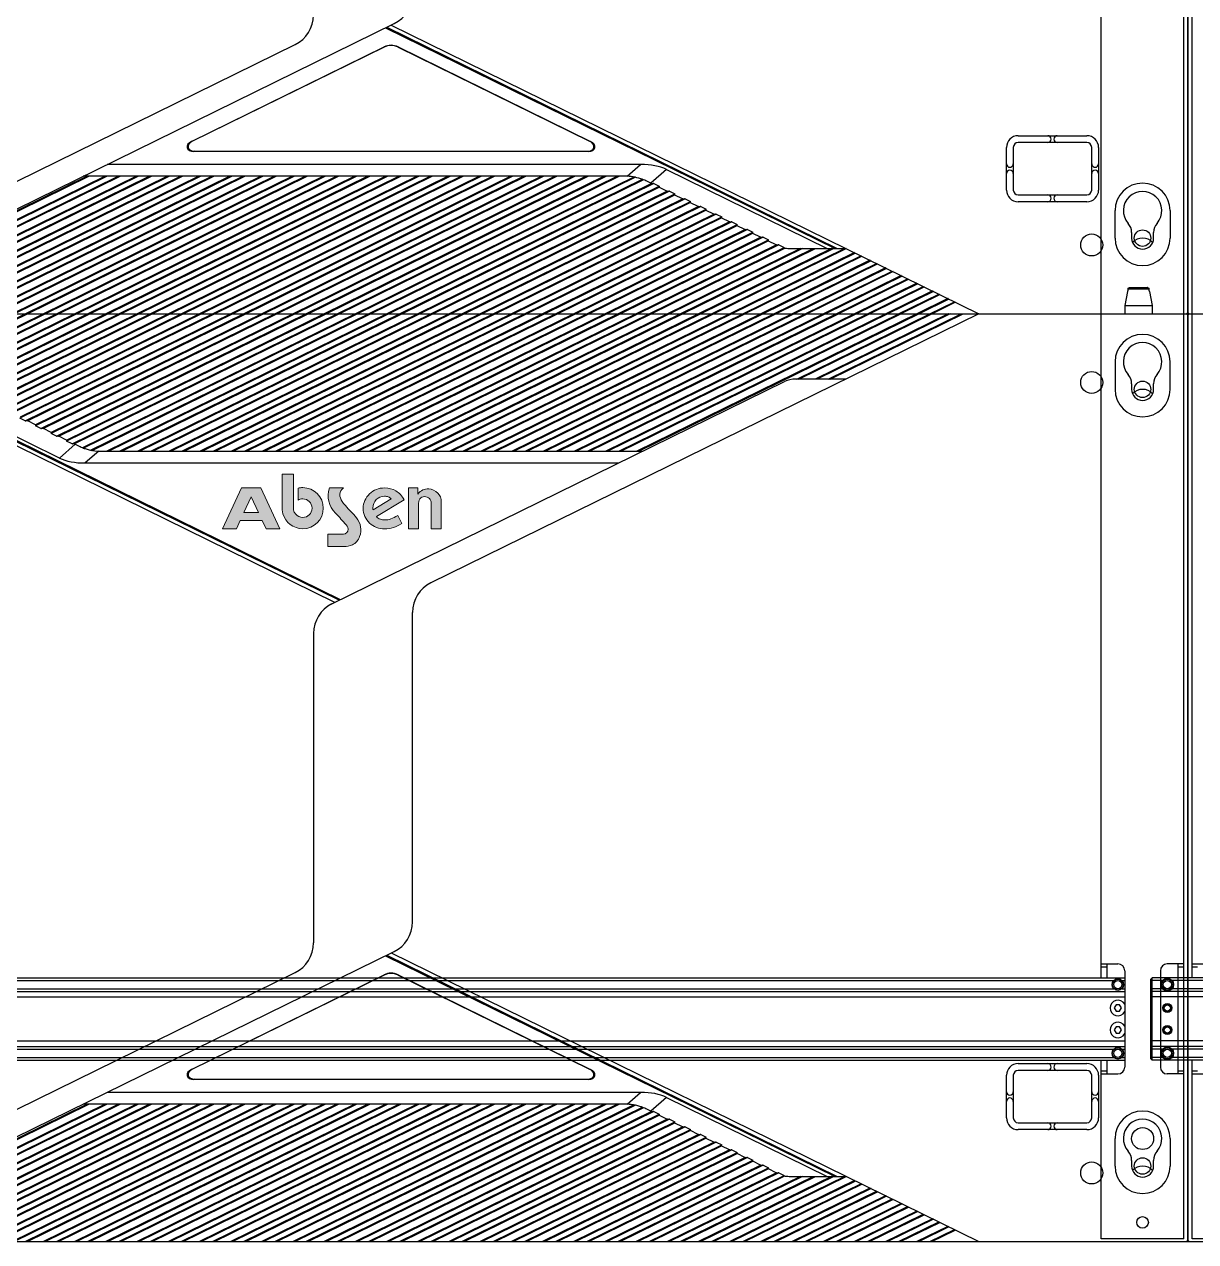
# Model space of a CAD drawing. Header units: millimetres. Extents: x 710 to 26878, y 589 to 5187.
# Drawn here: x 23176.8 to 23602.7, y 2024.6 to 2467.4 of the extents above; entities that cross this region are included whole.
import ezdxf

# ---------------------------------------------------------------- set-up
doc = ezdxf.new("R2010")
doc.units = ezdxf.units.MM
doc.layers.add('02___PRT_ALL_AXES', color=7, linetype='Continuous')
doc.layers.add('图层 1', color=7, linetype='Continuous', lineweight=18)

# ---------------------------------------------------------------- blocks, each defined once
blk = doc.blocks.new('6RYFH')
at = {"true_color": 0xf58220}
h = blk.add_hatch(color=30, dxfattribs=at)
edge = h.paths.add_edge_path()
edge.add_spline(control_points=[(11711.51, 2151.04), (11711.66, 2150.63), (11711.88, 2150.25), (11712.16, 2149.93), (11712.78, 2149.22), (11713.7, 2148.77), (11714.71, 2148.77), (11716.58, 2148.77), (11718.1, 2150.29), (11718.1, 2152.16), (11718.1, 2154.03), (11716.58, 2155.56), (11714.71, 2155.56), (11714.1, 2155.56), (11713.53, 2155.39), (11713.03, 2155.11), (11713.03, 2155.11), (11713.03, 2159.46), (11713.03, 2159.46), (11713.59, 2159.59), (11714.16, 2159.65), (11714.71, 2159.65), (11718.84, 2159.65), (11722.2, 2156.29), (11722.2, 2152.16), (11722.2, 2148.04), (11718.84, 2144.67), (11714.71, 2144.67), (11711.3, 2144.67), (11708.41, 2146.98), (11707.51, 2150.11), (11707.22, 2151.13), (11707.22, 2152.1), (11707.22, 2153.16), (11707.22, 2153.16), (11707.22, 2154.37), (11707.22, 2154.37), (11707.22, 2154.37), (11707.22, 2164.49), (11707.22, 2164.49), (11707.22, 2164.49), (11711.32, 2164.49), (11711.32, 2164.49), (11711.32, 2160.69), (11711.32, 2156.88), (11711.32, 2153.08), (11711.32, 2152.38), (11711.27, 2151.71), (11711.51, 2151.04)], knot_values=[0, 0, 0, 0, 1, 1, 1, 2, 2, 2, 3, 3, 3, 4, 4, 4, 5, 5, 5, 6, 6, 6, 7, 7, 7, 8, 8, 8, 9, 9, 9, 10, 10, 10, 11, 11, 11, 12, 12, 12, 13, 13, 13, 14, 14, 14, 15, 15, 15, 16, 16, 16, 16], degree=3, periodic=0)
h = blk.add_hatch(color=256)
h.paths.add_polyline_path([(11693.34, 2150.55), (11698.64, 2150.55), (11695.99, 2156.24)], flags=16)
h.paths.add_polyline_path([(11699.98, 2147.68), (11692, 2147.68), (11690.6, 2144.67), (11685.56, 2144.67), (11692.48, 2159.52), (11697.03, 2159.52), (11699.49, 2159.52), (11706.42, 2144.67), (11701.38, 2144.67)])
h = blk.add_hatch(color=256)
edge = h.paths.add_edge_path()
edge.add_spline(control_points=[(11724.47, 2159.52), (11724.47, 2159.52), (11729.52, 2159.52), (11729.52, 2159.52), (11727.79, 2158.28), (11727.91, 2156.23), (11729.03, 2154.6), (11729.37, 2154.1), (11729.79, 2153.59), (11730.21, 2153.08), (11731.61, 2151.41), (11733.12, 2150.29), (11734.29, 2148.69), (11735.78, 2146.64), (11736.4, 2144.36), (11735.41, 2141.81), (11734.9, 2140.5), (11733.98, 2139.4), (11732.75, 2138.83), (11731.82, 2138.4), (11730.75, 2138.24), (11729.64, 2138.24), (11729.64, 2138.24), (11723.81, 2138.24), (11723.81, 2138.24), (11723.81, 2138.24), (11723.81, 2142.74), (11723.81, 2142.74), (11723.81, 2142.74), (11729.46, 2142.74), (11729.46, 2142.74), (11729.46, 2142.74), (11729.46, 2142.74), (11729.46, 2142.74), (11729.46, 2142.74), (11729.47, 2142.74), (11729.47, 2142.74), (11729.47, 2142.74), (11729.47, 2142.74), (11729.47, 2142.74), (11729.47, 2142.74), (11729.48, 2142.74), (11729.48, 2142.74), (11730.47, 2142.75), (11731.27, 2143.55), (11731.27, 2144.54), (11731.27, 2145.4), (11730.58, 2146), (11730.07, 2146.59), (11728.77, 2148.07), (11727.4, 2149.59), (11726.67, 2150.34), (11724.07, 2153.04), (11723.35, 2156.12), (11724.47, 2159.52)], knot_values=[0, 0, 0, 0, 1, 1, 1, 2, 2, 2, 3, 3, 3, 4, 4, 4, 5, 5, 5, 6, 6, 6, 7, 7, 7, 8, 8, 8, 9, 9, 9, 10, 10, 10, 11, 11, 11, 12, 12, 12, 13, 13, 13, 14, 14, 14, 15, 15, 15, 16, 16, 16, 17, 17, 17, 18, 18, 18, 18], degree=3, periodic=0)
h = blk.add_hatch(color=256)
edge = h.paths.add_edge_path()
edge.add_spline(control_points=[(11750.7, 2146.54), (11749.71, 2145.9), (11748.7, 2145.42), (11747.69, 2145.11), (11746.67, 2144.78), (11745.61, 2144.63), (11744.52, 2144.63), (11743.44, 2144.63), (11742.44, 2144.81), (11741.51, 2145.17), (11740.58, 2145.53), (11739.75, 2146.06), (11739, 2146.76), (11738.25, 2147.47), (11737.68, 2148.28), (11737.29, 2149.18), (11736.9, 2150.09), (11736.7, 2151.05), (11736.7, 2152.08), (11736.7, 2153.11), (11736.89, 2154.08), (11737.28, 2154.97), (11737.66, 2155.86), (11738.23, 2156.67), (11739, 2157.39), (11739.75, 2158.11), (11740.57, 2158.65), (11741.48, 2159), (11742.38, 2159.35), (11743.4, 2159.52), (11744.52, 2159.52), (11746.04, 2159.52), (11747.4, 2159.16), (11748.6, 2158.43), (11749.81, 2157.7), (11750.8, 2156.64), (11751.58, 2155.24), (11751.58, 2155.24), (11741.48, 2149.08), (11741.48, 2149.08), (11741.91, 2148.68), (11742.4, 2148.38), (11742.94, 2148.18), (11743.47, 2147.98), (11744.06, 2147.88), (11744.7, 2147.88), (11745.35, 2147.88), (11746.04, 2148.01), (11746.77, 2148.27), (11747.5, 2148.53), (11748.32, 2148.95), (11749.24, 2149.53), (11749.24, 2149.53), (11750.7, 2146.54), (11750.7, 2146.54)], knot_values=[0, 0, 0, 0, 1, 1, 1, 2, 2, 2, 3, 3, 3, 4, 4, 4, 5, 5, 5, 6, 6, 6, 7, 7, 7, 8, 8, 8, 9, 9, 9, 10, 10, 10, 11, 11, 11, 12, 12, 12, 13, 13, 13, 14, 14, 14, 15, 15, 15, 16, 16, 16, 17, 17, 17, 18, 18, 18, 18], degree=3, periodic=0)
edge = h.paths.add_edge_path(flags=16)
edge.add_spline(control_points=[(11740.28, 2151.58), (11740.28, 2151.58), (11746.85, 2155.55), (11746.85, 2155.55), (11746.56, 2155.86), (11746.22, 2156.11), (11745.82, 2156.27), (11745.42, 2156.42), (11744.96, 2156.5), (11744.46, 2156.5), (11743.26, 2156.5), (11742.26, 2156.1), (11741.46, 2155.29), (11740.66, 2154.47), (11740.25, 2153.45), (11740.25, 2152.21), (11740.25, 2152.03), (11740.26, 2151.91), (11740.26, 2151.82), (11740.27, 2151.73), (11740.27, 2151.65), (11740.28, 2151.58)], knot_values=[0, 0, 0, 0, 1, 1, 1, 2, 2, 2, 3, 3, 3, 4, 4, 4, 5, 5, 5, 6, 6, 6, 7, 7, 7, 7], degree=3, periodic=0)
h = blk.add_hatch(color=256)
edge = h.paths.add_edge_path()
edge.add_spline(control_points=[(11753.19, 2144.67), (11753.19, 2144.67), (11753.19, 2159.52), (11753.19, 2159.52), (11753.19, 2159.52), (11756.52, 2159.52), (11756.52, 2159.52), (11756.52, 2159.52), (11756.52, 2157.32), (11756.52, 2157.32), (11757.68, 2158.7), (11758.85, 2159.25), (11760.62, 2159.19), (11761.58, 2159.19), (11763.09, 2158.56), (11763.85, 2157.65), (11764.58, 2156.72), (11765.11, 2155.95), (11765.11, 2154.24), (11765.11, 2154.24), (11765.11, 2144.67), (11765.11, 2144.67), (11765.11, 2144.67), (11761.47, 2144.67), (11761.47, 2144.67), (11761.47, 2144.67), (11761.47, 2152.99), (11761.47, 2152.99), (11761.47, 2153.47), (11761.47, 2154), (11761.39, 2154.49), (11761.33, 2154.88), (11761.11, 2155.31), (11760.79, 2155.65), (11759.86, 2156.65), (11758.15, 2156.62), (11757.3, 2155.52), (11756.84, 2154.93), (11756.8, 2154.36), (11756.8, 2152.91), (11756.8, 2152.91), (11756.8, 2144.67), (11756.8, 2144.67), (11756.8, 2144.67), (11753.19, 2144.67), (11753.19, 2144.67)], knot_values=[0, 0, 0, 0, 1, 1, 1, 2, 2, 2, 3, 3, 3, 4, 4, 4, 5, 5, 5, 6, 6, 6, 7, 7, 7, 8, 8, 8, 9, 9, 9, 10, 10, 10, 11, 11, 11, 12, 12, 12, 13, 13, 13, 14, 14, 14, 15, 15, 15, 15], degree=3, periodic=0)
at = {"color": 7, "linetype": 'Continuous'}
for p, q in [((12014.77, 2231.65), (12014.71, 2231.32)), ((12014.74, 2231.49), (12014.71, 2231.32)), ((12014.77, 2231.65), (12014.74, 2231.49)), ((12014.83, 2231.98), (12014.77, 2231.65)), ((12014.83, 2231.98), (12022.41, 2231.98)), ((12015.34, 2232.39), (12021.91, 2232.39)), ((12022.47, 2231.65), (12022.41, 2231.98)), ((12022.53, 2231.32), (12022.47, 2231.65)), ((12022.5, 2231.49), (12022.47, 2231.65)), ((12022.53, 2231.32), (12022.5, 2231.49)), ((12014.59, 2230.99), (12013.65, 2225.89)), ((12014.65, 2230.99), (12014.59, 2230.99)), ((12014.71, 2231.32), (12014.65, 2230.99)), ((12022.59, 2230.99), (12022.53, 2231.32)), ((12022.65, 2230.99), (12022.59, 2230.99)), ((12022.65, 2230.99), (12023.6, 2225.89)), ((11437.12, 2222.89), (11436.62, 2222.39)), ((11436.62, 1885.39), (11436.62, 2222.89)), ((11436.62, 2222.89), (12036.62, 2222.89)), ((11726.41, 2117.9), (11512.62, 2222.89)), ((11565.45, 2199.14), (11613.81, 2222.89)), ((11566.13, 2199.14), (11614.49, 2222.89)), ((11566.2, 2199.14), (11614.57, 2222.89)), ((11620.47, 2222.89), (11572.1, 2199.14)), ((11620.54, 2222.89), (11572.18, 2199.14)), ((11621.22, 2222.89), (11572.85, 2199.14)), ((11576.79, 2199.14), (11625.16, 2222.89)), ((11577.47, 2199.14), (11625.84, 2222.89)), ((11577.55, 2199.14), (11625.91, 2222.89)), ((11631.81, 2222.89), (11583.16, 2199)), ((11631.88, 2222.89), (11583.21, 2198.99)), ((11632.56, 2222.89), (11583.48, 2198.79)), ((11585.45, 2197.82), (11636.5, 2222.89)), ((11586.24, 2197.88), (11637.18, 2222.89)), ((11586.28, 2197.86), (11637.25, 2222.89)), ((11643.9, 2222.89), (11589.15, 2196)), ((11643.15, 2222.89), (11589.23, 2196.41)), ((11643.23, 2222.89), (11589.27, 2196.39)), ((11591.12, 2195.03), (11647.84, 2222.89)), ((11591.92, 2195.09), (11648.52, 2222.89)), ((11591.95, 2195.07), (11648.6, 2222.89)), ((11655.25, 2222.89), (11594.82, 2193.22)), ((11654.5, 2222.89), (11594.9, 2193.62)), ((11654.57, 2222.89), (11594.94, 2193.61)), ((11596.79, 2192.25), (11659.19, 2222.89)), ((11597.59, 2192.31), (11659.87, 2222.89)), ((11597.62, 2192.29), (11659.94, 2222.89)), ((11666.59, 2222.89), (11600.5, 2190.43)), ((11665.84, 2222.89), (11600.57, 2190.84)), ((11665.91, 2222.89), (11600.61, 2190.82)), ((11602.46, 2189.46), (11670.53, 2222.89)), ((11603.26, 2189.52), (11671.21, 2222.89)), ((11603.29, 2189.5), (11671.28, 2222.89)), ((11677.93, 2222.89), (11606.17, 2187.65)), ((11677.18, 2222.89), (11606.24, 2188.05)), ((11677.25, 2222.89), (11606.28, 2188.04)), ((11608.14, 2186.68), (11681.87, 2222.89)), ((11608.93, 2186.74), (11682.55, 2222.89)), ((11608.97, 2186.72), (11682.63, 2222.89)), ((11689.28, 2222.89), (11611.84, 2184.86)), ((11688.53, 2222.89), (11611.92, 2185.27)), ((11688.6, 2222.89), (11611.95, 2185.25)), ((11613.81, 2183.89), (11693.22, 2222.89)), ((11614.6, 2183.95), (11693.9, 2222.89)), ((11614.64, 2183.93), (11693.97, 2222.89)), ((11700.62, 2222.89), (11617.51, 2182.08)), ((11699.87, 2222.89), (11617.59, 2182.48)), ((11699.94, 2222.89), (11617.62, 2182.47)), ((11619.48, 2181.11), (11704.56, 2222.89)), ((11620.27, 2181.17), (11705.24, 2222.89)), ((11620.31, 2181.15), (11705.31, 2222.89)), ((11711.96, 2222.89), (11623.18, 2179.29)), ((11711.21, 2222.89), (11623.26, 2179.7)), ((11711.28, 2222.89), (11623.3, 2179.68)), ((11625.15, 2178.32), (11715.9, 2222.89)), ((11625.94, 2178.38), (11716.58, 2222.89)), ((11625.98, 2178.36), (11716.66, 2222.89)), ((11723.31, 2222.89), (11628.85, 2176.51)), ((11722.55, 2222.89), (11628.93, 2176.91)), ((11722.63, 2222.89), (11628.97, 2176.9)), ((11630.82, 2175.54), (11727.25, 2222.89)), ((11631.62, 2175.59), (11727.93, 2222.89)), ((11631.65, 2175.58), (11728, 2222.89)), ((11733.9, 2222.89), (11634.67, 2174.16)), ((11733.97, 2222.89), (11634.71, 2174.14)), ((11734.65, 2222.89), (11635, 2173.95)), ((11637.57, 2173.28), (11738.59, 2222.89)), ((11638.07, 2173.19), (11739.27, 2222.89)), ((11638.12, 2173.18), (11739.34, 2222.89)), ((11745.24, 2222.89), (11643.42, 2172.89)), ((11745.31, 2222.89), (11643.5, 2172.89)), ((11745.99, 2222.89), (11644.18, 2172.89)), ((11648.11, 2172.89), (11749.93, 2222.89)), ((11648.79, 2172.89), (11750.61, 2222.89)), ((11648.87, 2172.89), (11750.69, 2222.89)), ((11756.58, 2222.89), (11654.77, 2172.89)), ((11756.66, 2222.89), (11654.84, 2172.89)), ((11757.34, 2222.89), (11655.52, 2172.89)), ((11659.46, 2172.89), (11761.28, 2222.89)), ((11660.14, 2172.89), (11761.96, 2222.89)), ((11660.21, 2172.89), (11762.03, 2222.89)), ((11767.93, 2222.89), (11666.11, 2172.89)), ((11768, 2222.89), (11666.18, 2172.89)), ((11768.68, 2222.89), (11666.86, 2172.89)), ((11670.8, 2172.89), (11772.62, 2222.89)), ((11671.48, 2172.89), (11773.3, 2222.89)), ((11671.55, 2172.89), (11773.37, 2222.89)), ((11779.27, 2222.89), (11677.45, 2172.89)), ((11779.34, 2222.89), (11677.53, 2172.89)), ((11780.02, 2222.89), (11678.21, 2172.89)), ((11682.14, 2172.89), (11783.96, 2222.89)), ((11682.82, 2172.89), (11784.64, 2222.89)), ((11682.9, 2172.89), (11784.72, 2222.89)), ((11790.61, 2222.89), (11688.8, 2172.89)), ((11790.69, 2222.89), (11688.87, 2172.89)), ((11791.37, 2222.89), (11689.55, 2172.89)), ((11693.49, 2172.89), (11795.31, 2222.89)), ((11694.17, 2172.89), (11795.99, 2222.89)), ((11694.24, 2172.89), (11796.06, 2222.89)), ((11801.96, 2222.89), (11700.14, 2172.89)), ((11802.03, 2222.89), (11700.21, 2172.89)), ((11802.71, 2222.89), (11700.89, 2172.89)), ((11704.83, 2172.89), (11806.65, 2222.89)), ((11705.51, 2172.89), (11807.33, 2222.89)), ((11705.58, 2172.89), (11807.4, 2222.89)), ((11813.3, 2222.89), (11711.48, 2172.89)), ((11813.37, 2222.89), (11711.56, 2172.89)), ((11814.05, 2222.89), (11712.24, 2172.89)), ((11716.17, 2172.89), (11817.99, 2222.89)), ((11716.85, 2172.89), (11818.67, 2222.89)), ((11716.93, 2172.89), (11818.75, 2222.89)), ((11824.64, 2222.89), (11722.83, 2172.89)), ((11824.72, 2222.89), (11722.9, 2172.89)), ((11825.4, 2222.89), (11723.58, 2172.89)), ((11727.52, 2172.89), (11829.34, 2222.89)), ((11728.2, 2172.89), (11830.02, 2222.89)), ((11728.27, 2172.89), (11830.09, 2222.89)), ((11835.99, 2222.89), (11734.17, 2172.89)), ((11836.06, 2222.89), (11734.24, 2172.89)), ((11836.74, 2222.89), (11734.92, 2172.89)), ((11738.86, 2172.89), (11840.68, 2222.89)), ((11739.54, 2172.89), (11841.36, 2222.89)), ((11739.61, 2172.89), (11841.43, 2222.89)), ((11847.33, 2222.89), (11745.51, 2172.89)), ((11847.4, 2222.89), (11745.59, 2172.89)), ((11848.08, 2222.89), (11746.27, 2172.89)), ((11750.2, 2172.89), (11852.02, 2222.89)), ((11750.88, 2172.89), (11852.7, 2222.89)), ((11750.96, 2172.89), (11852.78, 2222.89)), ((11858.67, 2222.89), (11756.86, 2172.89)), ((11858.75, 2222.89), (11756.93, 2172.89)), ((11859.43, 2222.89), (11757.61, 2172.89)), ((11960.62, 2222.89), (11761.33, 2125.02)), ((11761.55, 2172.89), (11863.37, 2222.89)), ((11762.23, 2172.89), (11864.05, 2222.89)), ((11762.3, 2172.89), (11864.12, 2222.89)), ((11870.02, 2222.89), (11768.2, 2172.89)), ((11870.09, 2222.89), (11768.27, 2172.89)), ((11870.77, 2222.89), (11768.95, 2172.89)), ((11772.89, 2172.89), (11874.71, 2222.89)), ((11773.57, 2172.89), (11875.39, 2222.89)), ((11773.64, 2172.89), (11875.46, 2222.89)), ((11881.36, 2222.89), (11779.54, 2172.89)), ((11881.43, 2222.89), (11779.62, 2172.89)), ((11882.11, 2222.89), (11780.3, 2172.89)), ((11784.23, 2172.89), (11886.05, 2222.89)), ((11784.91, 2172.89), (11886.73, 2222.89)), ((11784.99, 2172.89), (11886.81, 2222.89)), ((11892.7, 2222.89), (11790.89, 2172.89)), ((11892.78, 2222.89), (11790.96, 2172.89)), ((11893.46, 2222.89), (11791.64, 2172.89)), ((11795.58, 2172.89), (11897.4, 2222.89)), ((11796.26, 2172.89), (11898.08, 2222.89)), ((11796.33, 2172.89), (11898.15, 2222.89)), ((11904.05, 2222.89), (11802.23, 2172.89)), ((11904.12, 2222.89), (11802.3, 2172.89)), ((11904.8, 2222.89), (11802.98, 2172.89)), ((11806.92, 2172.89), (11908.74, 2222.89)), ((11807.6, 2172.89), (11909.42, 2222.89)), ((11807.67, 2172.89), (11909.49, 2222.89)), ((11915.39, 2222.89), (11813.57, 2172.89)), ((11915.46, 2222.89), (11813.65, 2172.89)), ((11916.14, 2222.89), (11814.32, 2172.89)), ((11818.26, 2172.89), (11920.08, 2222.89)), ((11818.94, 2172.89), (11920.76, 2222.89)), ((11819.02, 2172.89), (11920.83, 2222.89)), ((11926.73, 2222.89), (11824.92, 2172.89)), ((11926.81, 2222.89), (11824.99, 2172.89)), ((11927.49, 2222.89), (11825.67, 2172.89)), ((11829.61, 2172.89), (11931.43, 2222.89)), ((11830.29, 2172.89), (11932.1, 2222.89)), ((11830.36, 2172.89), (11932.18, 2222.89)), ((11938.08, 2222.89), (11836.26, 2172.89)), ((11938.15, 2222.89), (11836.33, 2172.89)), ((11938.83, 2222.89), (11837.01, 2172.89)), ((11894.4, 2199.14), (11942.77, 2222.89)), ((11895.08, 2199.14), (11943.45, 2222.89)), ((11895.16, 2199.14), (11943.52, 2222.89)), ((11949.42, 2222.89), (11901.06, 2199.14)), ((11949.49, 2222.89), (11901.13, 2199.14)), ((11950.17, 2222.89), (11901.81, 2199.14)), ((11905.75, 2199.14), (11954.11, 2222.89)), ((11906.43, 2199.14), (11954.79, 2222.89)), ((11906.5, 2199.14), (11954.86, 2222.89)), ((12013.65, 2225.89), (12013.65, 2222.89)), ((12013.65, 2225.89), (12023.6, 2225.89)), ((12023.6, 2225.89), (12023.6, 2222.89)), ((12036.62, 2222.39), (12036.12, 2222.89)), ((12036.62, 2222.89), (12036.62, 1885.39)), ((11728, 2118.68), (11564.16, 2199.14)), ((11728.4, 2118.88), (11564.95, 2199.14)), ((11626.28, 2170.41), (11567.79, 2199.14)), ((11725.33, 2117.37), (11889.96, 2198.22)), ((11912.26, 2199.14), (11893.93, 2199.14)), ((11613.81, 2183.89), (11611.84, 2184.86)), ((11617.75, 2182.4), (11614.48, 2184.01)), ((11619.48, 2181.11), (11617.51, 2182.08)), ((11623.42, 2179.62), (11620.15, 2181.23)), ((11625.15, 2178.32), (11623.18, 2179.29)), ((11629.09, 2176.83), (11625.82, 2178.44)), ((11626.28, 2170.41), (11631.98, 2175.41)), ((11630.82, 2175.54), (11628.85, 2176.51)), ((11631.49, 2175.66), (11633.37, 2174.73)), ((11640.55, 2172.91), (11635.65, 2168.6)), ((11641.31, 2172.89), (11838.38, 2172.89)), ((11635.65, 2168.6), (11829.66, 2168.6)), ((11754.62, 2001.68), (11754.62, 2114.25)), ((11718.62, 2106.6), (11718.62, 1994.03)), ((11583.28, 1910.06), (11747.91, 1990.91)), ((11744.84, 1989.4), (11908.29, 1909.14)), ((11745.24, 1989.6), (11909.08, 1909.14)), ((11746.83, 1990.38), (11960.62, 1885.39)), ((11512.62, 1885.39), (11711.91, 1983.26)), ((11674.26, 1948.06), (11744.27, 1982.44)), ((11744.27, 1982.35), (11674.61, 1948.14)), ((11744.27, 1982.35), (11744.27, 1982.44)), ((11749.38, 1982.35), (11749.38, 1982.44)), ((11749.38, 1982.44), (11819.4, 1948.06)), ((11749.38, 1982.35), (11819.05, 1948.14)), ((11674.61, 1948.14), (11674.26, 1948.06)), ((11819.05, 1948.14), (11819.4, 1948.06)), ((11974.87, 1950.14), (11999.87, 1950.14)), ((11675.46, 1944.47), (11675.11, 1944.39)), ((11818.55, 1944.39), (11675.11, 1944.39)), ((11675.46, 1944.47), (11818.2, 1944.47)), ((11818.2, 1944.47), (11818.55, 1944.39)), ((11970.62, 1930.39), (11970.62, 1945.89)), ((11973.12, 1945.89), (11973.12, 1930.39)), ((11999.87, 1947.64), (11974.87, 1947.64)), ((12001.62, 1930.39), (12001.62, 1945.89)), ((12004.12, 1945.89), (12004.12, 1930.39)), ((11837.59, 1939.68), (11643.58, 1939.68)), ((11832.69, 1935.37), (11837.59, 1939.68)), ((11534.41, 1885.39), (11636.23, 1935.39)), ((11535.09, 1885.39), (11636.91, 1935.39)), ((11535.16, 1885.39), (11636.98, 1935.39)), ((11642.88, 1935.39), (11541.06, 1885.39)), ((11642.95, 1935.39), (11541.14, 1885.39)), ((11643.63, 1935.39), (11541.82, 1885.39)), ((11545.75, 1885.39), (11647.57, 1935.39)), ((11546.43, 1885.39), (11648.25, 1935.39)), ((11546.51, 1885.39), (11648.33, 1935.39)), ((11654.22, 1935.39), (11552.41, 1885.39)), ((11654.3, 1935.39), (11552.48, 1885.39)), ((11654.98, 1935.39), (11553.16, 1885.39)), ((11557.1, 1885.39), (11658.92, 1935.39)), ((11557.78, 1885.39), (11659.6, 1935.39)), ((11557.85, 1885.39), (11659.67, 1935.39)), ((11665.57, 1935.39), (11563.75, 1885.39)), ((11665.64, 1935.39), (11563.82, 1885.39)), ((11666.32, 1935.39), (11564.5, 1885.39)), ((11568.44, 1885.39), (11670.26, 1935.39)), ((11569.12, 1885.39), (11670.94, 1935.39)), ((11569.19, 1885.39), (11671.01, 1935.39)), ((11676.91, 1935.39), (11575.09, 1885.39)), ((11676.98, 1935.39), (11575.17, 1885.39)), ((11677.66, 1935.39), (11575.84, 1885.39)), ((11579.78, 1885.39), (11681.6, 1935.39)), ((11580.46, 1885.39), (11682.28, 1935.39)), ((11580.54, 1885.39), (11682.35, 1935.39)), ((11688.25, 1935.39), (11586.44, 1885.39)), ((11688.33, 1935.39), (11586.51, 1885.39)), ((11689.01, 1935.39), (11587.19, 1885.39)), ((11591.13, 1885.39), (11692.95, 1935.39)), ((11591.81, 1885.39), (11693.63, 1935.39)), ((11591.88, 1885.39), (11693.7, 1935.39)), ((11699.6, 1935.39), (11597.78, 1885.39)), ((11699.67, 1935.39), (11597.85, 1885.39)), ((11700.35, 1935.39), (11598.53, 1885.39)), ((11602.47, 1885.39), (11704.29, 1935.39)), ((11603.15, 1885.39), (11704.97, 1935.39)), ((11603.22, 1885.39), (11705.04, 1935.39)), ((11710.94, 1935.39), (11609.12, 1885.39)), ((11711.01, 1935.39), (11609.19, 1885.39)), ((11711.69, 1935.39), (11609.87, 1885.39)), ((11613.81, 1885.39), (11715.63, 1935.39)), ((11614.49, 1885.39), (11716.31, 1935.39)), ((11614.57, 1885.39), (11716.38, 1935.39)), ((11722.28, 1935.39), (11620.47, 1885.39)), ((11722.36, 1935.39), (11620.54, 1885.39)), ((11723.04, 1935.39), (11621.22, 1885.39)), ((11625.16, 1885.39), (11726.98, 1935.39)), ((11625.84, 1885.39), (11727.65, 1935.39)), ((11625.91, 1885.39), (11727.73, 1935.39)), ((11733.63, 1935.39), (11631.81, 1885.39)), ((11733.7, 1935.39), (11631.88, 1885.39)), ((11734.38, 1935.39), (11632.56, 1885.39)), ((11831.93, 1935.39), (11634.86, 1935.39)), ((11636.5, 1885.39), (11738.32, 1935.39)), ((11637.18, 1885.39), (11739, 1935.39)), ((11637.25, 1885.39), (11739.07, 1935.39)), ((11744.97, 1935.39), (11643.15, 1885.39)), ((11745.04, 1935.39), (11643.22, 1885.39)), ((11745.72, 1935.39), (11643.9, 1885.39)), ((11647.84, 1885.39), (11749.66, 1935.39)), ((11648.52, 1885.39), (11750.34, 1935.39)), ((11648.6, 1885.39), (11750.41, 1935.39)), ((11756.31, 1935.39), (11654.49, 1885.39)), ((11756.39, 1935.39), (11654.57, 1885.39)), ((11757.07, 1935.39), (11655.25, 1885.39)), ((11659.19, 1885.39), (11761, 1935.39)), ((11659.87, 1885.39), (11761.68, 1935.39)), ((11659.94, 1885.39), (11761.76, 1935.39)), ((11767.66, 1935.39), (11665.84, 1885.39)), ((11767.73, 1935.39), (11665.91, 1885.39)), ((11768.41, 1935.39), (11666.59, 1885.39)), ((11670.53, 1885.39), (11772.35, 1935.39)), ((11671.21, 1885.39), (11773.03, 1935.39)), ((11671.28, 1885.39), (11773.1, 1935.39)), ((11779, 1935.39), (11677.18, 1885.39)), ((11779.07, 1935.39), (11677.25, 1885.39)), ((11779.75, 1935.39), (11677.93, 1885.39)), ((11681.87, 1885.39), (11783.69, 1935.39)), ((11682.55, 1885.39), (11784.37, 1935.39)), ((11682.63, 1885.39), (11784.44, 1935.39)), ((11790.34, 1935.39), (11688.52, 1885.39)), ((11790.42, 1935.39), (11688.6, 1885.39)), ((11791.1, 1935.39), (11689.28, 1885.39)), ((11693.22, 1885.39), (11795.03, 1935.39)), ((11693.9, 1885.39), (11795.71, 1935.39)), ((11693.97, 1885.39), (11795.79, 1935.39)), ((11801.69, 1935.39), (11699.87, 1885.39)), ((11801.76, 1935.39), (11699.94, 1885.39)), ((11802.44, 1935.39), (11700.62, 1885.39)), ((11704.56, 1885.39), (11806.38, 1935.39)), ((11705.24, 1885.39), (11807.06, 1935.39)), ((11705.31, 1885.39), (11807.13, 1935.39)), ((11813.03, 1935.39), (11711.21, 1885.39)), ((11813.1, 1935.39), (11711.28, 1885.39)), ((11813.78, 1935.39), (11711.96, 1885.39)), ((11715.9, 1885.39), (11817.72, 1935.39)), ((11716.58, 1885.39), (11818.4, 1935.39)), ((11716.66, 1885.39), (11818.47, 1935.39)), ((11824.37, 1935.39), (11722.55, 1885.39)), ((11824.45, 1935.39), (11722.63, 1885.39)), ((11825.13, 1935.39), (11723.31, 1885.39)), ((11727.25, 1885.39), (11829.06, 1935.39)), ((11727.93, 1885.39), (11829.74, 1935.39)), ((11728, 1885.39), (11829.82, 1935.39)), ((11835.12, 1935.1), (11733.9, 1885.39)), ((11835.18, 1935.09), (11733.97, 1885.39)), ((11835.67, 1935), (11734.65, 1885.39)), ((11846.96, 1937.86), (11841.26, 1932.86)), ((11846.96, 1937.86), (11905.45, 1909.14)), ((11738.59, 1885.39), (11838.24, 1934.33)), ((11739.27, 1885.39), (11838.53, 1934.14)), ((11739.34, 1885.39), (11838.57, 1934.12)), ((11841.59, 1932.7), (11745.24, 1885.39)), ((11841.62, 1932.68), (11745.31, 1885.39)), ((11842.42, 1932.74), (11745.99, 1885.39)), ((11749.93, 1885.39), (11844.39, 1931.77)), ((11750.61, 1885.39), (11844.27, 1931.38)), ((11750.69, 1885.39), (11844.31, 1931.37)), ((11841.75, 1932.62), (11839.87, 1933.55)), ((11842.42, 1932.74), (11844.39, 1931.77)), ((11847.42, 1929.84), (11844.15, 1931.45)), ((11847.26, 1929.92), (11756.58, 1885.39)), ((11847.3, 1929.9), (11756.66, 1885.39)), ((11848.09, 1929.96), (11757.34, 1885.39)), ((11761.28, 1885.39), (11850.06, 1928.99)), ((11761.96, 1885.39), (11849.94, 1928.6)), ((11762.03, 1885.39), (11849.98, 1928.58)), ((11852.93, 1927.13), (11767.93, 1885.39)), ((11852.97, 1927.11), (11768, 1885.39)), ((11853.76, 1927.17), (11768.68, 1885.39)), ((11772.62, 1885.39), (11855.73, 1926.2)), ((11848.09, 1929.96), (11850.06, 1928.99)), ((11853.09, 1927.05), (11849.82, 1928.66)), ((11853.76, 1927.17), (11855.73, 1926.2)), ((11974.87, 1928.64), (11999.87, 1928.64)), ((11999.87, 1926.14), (11974.87, 1926.14)), ((11773.3, 1885.39), (11855.62, 1925.81)), ((11773.37, 1885.39), (11855.65, 1925.8)), ((11858.6, 1924.35), (11779.27, 1885.39)), ((11858.64, 1924.33), (11779.34, 1885.39)), ((11859.43, 1924.39), (11780.02, 1885.39)), ((11783.96, 1885.39), (11861.4, 1923.42)), ((11784.64, 1885.39), (11861.29, 1923.03)), ((11784.72, 1885.39), (11861.32, 1923.01)), ((11864.27, 1921.56), (11790.61, 1885.39)), ((11864.31, 1921.54), (11790.69, 1885.39)), ((11865.1, 1921.6), (11791.37, 1885.39)), ((11858.76, 1924.27), (11855.49, 1925.88)), ((11859.43, 1924.39), (11861.4, 1923.42)), ((11864.44, 1921.48), (11861.16, 1923.09)), ((11865.1, 1921.6), (11867.07, 1920.63)), ((11795.31, 1885.39), (11867.07, 1920.63)), ((11795.99, 1885.39), (11866.96, 1920.24)), ((11796.06, 1885.39), (11867, 1920.23)), ((11869.95, 1918.78), (11801.96, 1885.39)), ((11869.98, 1918.76), (11802.03, 1885.39)), ((11870.78, 1918.81), (11802.71, 1885.39)), ((11806.65, 1885.39), (11872.75, 1917.85)), ((11807.33, 1885.39), (11872.63, 1917.46)), ((11807.4, 1885.39), (11872.67, 1917.44)), ((11870.11, 1918.7), (11866.83, 1920.3)), ((11870.78, 1918.81), (11872.75, 1917.85)), ((11875.78, 1915.91), (11872.51, 1917.52)), ((11875.62, 1915.99), (11813.3, 1885.39)), ((11875.65, 1915.97), (11813.37, 1885.39)), ((11876.45, 1916.03), (11814.05, 1885.39)), ((11817.99, 1885.39), (11878.42, 1915.06)), ((11818.67, 1885.39), (11878.3, 1914.67)), ((11818.75, 1885.39), (11878.34, 1914.65)), ((11881.29, 1913.21), (11824.64, 1885.39)), ((11881.33, 1913.19), (11824.72, 1885.39)), ((11882.12, 1913.24), (11825.4, 1885.39)), ((11876.45, 1916.03), (11878.42, 1915.06)), ((11881.45, 1913.13), (11878.18, 1914.73)), ((11882.12, 1913.24), (11884.09, 1912.28)), ((11829.34, 1885.39), (11884.09, 1912.28)), ((11830.02, 1885.39), (11883.97, 1911.89)), ((11830.09, 1885.39), (11884.01, 1911.87)), ((11886.96, 1910.42), (11835.99, 1885.39)), ((11887, 1910.4), (11836.06, 1885.39)), ((11887.79, 1910.46), (11836.74, 1885.39)), ((11840.68, 1885.39), (11889.76, 1909.49)), ((11841.36, 1885.39), (11890.03, 1909.29)), ((11841.43, 1885.39), (11890.08, 1909.28)), ((11895.69, 1909.14), (11847.33, 1885.39)), ((11895.77, 1909.14), (11847.4, 1885.39)), ((11896.45, 1909.14), (11848.08, 1885.39)), ((11852.02, 1885.39), (11900.39, 1909.14)), ((11852.7, 1885.39), (11901.07, 1909.14)), ((11852.77, 1885.39), (11901.14, 1909.14)), ((11907.04, 1909.14), (11858.67, 1885.39)), ((11907.11, 1909.14), (11858.75, 1885.39)), ((11907.79, 1909.14), (11859.43, 1885.39)), ((11863.37, 1885.39), (11911.73, 1909.14)), ((11864.04, 1885.39), (11912.33, 1909.1)), ((11912.37, 1909.08), (11864.12, 1885.39)), ((11887.12, 1910.34), (11883.85, 1911.95)), ((11887.79, 1910.46), (11889.76, 1909.49)), ((11891.66, 1909.14), (11912.26, 1909.14)), ((11915.32, 1907.64), (11870.02, 1885.39)), ((11915.36, 1907.62), (11870.09, 1885.39)), ((11915.69, 1907.45), (11870.77, 1885.39)), ((11874.71, 1885.39), (11917.66, 1906.48)), ((11875.39, 1885.39), (11918, 1906.32)), ((11918.04, 1906.3), (11875.46, 1885.39)), ((11920.99, 1904.85), (11881.36, 1885.39)), ((11921.03, 1904.83), (11881.43, 1885.39)), ((11921.37, 1904.67), (11882.11, 1885.39)), ((11886.05, 1885.39), (11923.34, 1903.7)), ((11886.73, 1885.39), (11923.68, 1903.53)), ((11923.71, 1903.51), (11886.8, 1885.39)), ((11926.66, 1902.07), (11892.7, 1885.39)), ((11926.7, 1902.05), (11892.78, 1885.39)), ((11927.04, 1901.88), (11893.46, 1885.39)), ((11897.4, 1885.39), (11929.01, 1900.91)), ((11898.07, 1885.39), (11929.35, 1900.75)), ((11929.38, 1900.73), (11898.15, 1885.39)), ((11932.33, 1899.28), (11904.05, 1885.39)), ((11932.37, 1899.26), (11904.12, 1885.39)), ((11932.71, 1899.1), (11904.8, 1885.39)), ((11908.74, 1885.39), (11934.68, 1898.13)), ((11909.42, 1885.39), (11935.02, 1897.96)), ((11935.06, 1897.94), (11909.49, 1885.39)), ((11938, 1896.5), (11915.39, 1885.39)), ((11938.04, 1896.48), (11915.46, 1885.39)), ((11938.38, 1896.31), (11916.14, 1885.39)), ((11920.08, 1885.39), (11940.35, 1895.34)), ((11920.76, 1885.39), (11940.69, 1895.18)), ((11940.73, 1895.16), (11920.83, 1885.39)), ((11943.68, 1893.71), (11926.73, 1885.39)), ((11943.71, 1893.69), (11926.81, 1885.39)), ((11944.05, 1893.53), (11927.49, 1885.39)), ((11931.42, 1885.39), (11946.02, 1892.56)), ((11932.1, 1885.39), (11946.36, 1892.39)), ((11946.4, 1892.37), (11932.18, 1885.39)), ((11949.35, 1890.93), (11938.08, 1885.39)), ((11949.38, 1890.91), (11938.15, 1885.39)), ((11949.72, 1890.74), (11938.83, 1885.39)), ((11942.77, 1885.39), (11951.69, 1889.77)), ((11943.45, 1885.39), (11952.03, 1889.61)), ((11952.07, 1889.59), (11943.52, 1885.39)), ((11436.62, 1885.89), (11437.12, 1885.39)), ((11436.62, 1885.39), (12036.62, 1885.39)), ((12036.12, 1885.39), (12036.62, 1885.89))]:
    blk.add_line(p, q, dxfattribs=at)
blk.add_line((11711.51, 2151.04), (11711.51, 2151.04))
blk.add_line((11711.51, 2151.04), (11711.51, 2151.04))
blk.add_line((11711.51, 2151.04), (11711.51, 2151.04))
for centre, radius in [((12001.62, 2197.89), 4), ((12020.12, 2195.39), 3), ((12001.62, 1910.39), 4), ((12020.12, 1912.89), 3)]:
    blk.add_circle(centre, radius, dxfattribs=at)
for centre, radius, start, end in [((12021.91, 2231.87), 0.522, 77.0352, 89.9936), ((11893.93, 2190.14), 9, 90, 116.1543), ((11641.31, 2190.89), 18, 243.8457, 249.3822), ((11641.31, 2190.89), 18, 251.4761, 270), ((11766.62, 2114.25), 12, 116.1543, 180), ((11730.62, 2106.6), 12, 116.1543, 180), ((11742.62, 2001.68), 12, 296.1543, 0), ((11706.62, 1994.03), 12, 296.1543, 0), ((11974.87, 1945.89), 4.25, 90, 180), ((11985.62, 1948.89), 1.25, 270, 90), ((11989.12, 1948.89), 1.25, 90, 270), ((11999.87, 1945.89), 4.25, 0, 90), ((11974.87, 1945.89), 1.75, 90, 180), ((11999.87, 1945.89), 1.75, 0, 90), ((11971.87, 1939.89), 1.25, 180, 0), ((12002.87, 1939.89), 1.25, 180, 0), ((11831.93, 1917.39), 18, 71.4761, 90), ((11971.87, 1936.39), 1.25, 0, 180), ((12002.87, 1936.39), 1.25, 0, 180), ((11831.93, 1917.39), 18, 63.8457, 69.3822), ((11974.87, 1930.39), 4.25, 180, 270), ((11974.87, 1930.39), 1.75, 180, 270), ((11985.62, 1927.39), 1.25, 270, 90), ((11989.12, 1927.39), 1.25, 90, 270), ((11999.87, 1930.39), 4.25, 270, 0), ((11999.87, 1930.39), 1.75, 270, 0), ((11891.66, 1918.14), 9, 257.6267, 270)]:
    blk.add_arc(centre, radius, start, end, dxfattribs=at)
for centre, major_axis, ratio, start_param, end_param in [((11615.85, 2184.9), (2.07, 0.98), 0.130507, -3.038276, -2.358602), ((11619.55, 2183.08), (2.07, 0.98), 0.130507, 2.565236, 3.244909), ((11621.52, 2182.11), (2.07, 0.98), 0.130507, -3.038276, -2.358602), ((11625.22, 2180.29), (2.07, 0.98), 0.130507, 2.565236, 3.244909), ((11627.19, 2179.33), (2.07, 0.98), 0.130507, -3.038276, -2.358602), ((11630.9, 2177.51), (2.07, 0.98), 0.130507, 2.565236, 3.244909), ((11632.86, 2176.54), (2.07, 0.98), 0.130507, -3.038276, -2.358602), ((11974, 2481.38), (345.95, 303.53), 0.152098, -3.034155, -3.027155), ((11968.63, 2476.66), (345.95, 303.53), 0.152098, -3.07842, -2.969946), ((11746.83, 1976.77), (0, 6.26), 0.958217, -0.439814, 0.439814), ((11746.83, 1976.68), (0, 6.26), 0.958217, -0.439814, 0.439814), ((11676.06, 1946.54), (-3.02, -0.7), 0.645172, -1.225206, 1.225206), ((11817.6, 1946.54), (3.02, -0.7), 0.645172, -1.225206, 1.225206), ((11675.71, 1946.46), (3.02, 0.7), 0.645172, 1.916386, 4.366799), ((11817.95, 1946.46), (3.02, -0.7), 0.645172, -1.225206, 1.225206), ((11504.61, 1631.62), (345.95, 303.53), 0.152098, 0.063173, 0.171647), ((11499.24, 1626.9), (345.95, 303.53), 0.152098, 0.107438, 0.114438), ((11840.38, 1931.74), (2.07, 0.98), 0.130507, 0.103317, 0.78299), ((11842.35, 1930.77), (2.07, 0.98), 0.130507, -0.576357, 0.103317), ((11846.05, 1928.95), (2.07, 0.98), 0.130507, 0.103317, 0.78299), ((11848.02, 1927.99), (2.07, 0.98), 0.130507, -0.576357, 0.103317), ((11851.72, 1926.17), (2.07, 0.98), 0.130507, 0.103317, 0.78299), ((11853.69, 1925.2), (2.07, 0.98), 0.130507, -0.576357, 0.103317), ((11857.39, 1923.38), (2.07, 0.98), 0.130507, 0.103317, 0.78299), ((11859.36, 1922.42), (2.07, 0.98), 0.130507, -0.576357, 0.103317), ((11863.06, 1920.6), (2.07, 0.98), 0.130507, 0.103317, 0.78299), ((11865.03, 1919.63), (2.07, 0.98), 0.130507, -0.576357, 0.103317), ((11868.73, 1917.81), (2.07, 0.98), 0.130507, 0.103317, 0.78299), ((11870.7, 1916.84), (2.07, 0.98), 0.130507, -0.576357, 0.103317), ((11874.41, 1915.03), (2.07, 0.98), 0.130507, 0.103317, 0.78299), ((11876.37, 1914.06), (2.07, 0.98), 0.130507, -0.576357, 0.103317), ((11880.08, 1912.24), (2.07, 0.98), 0.130507, 0.103317, 0.78299), ((11882.05, 1911.27), (2.07, 0.98), 0.130507, -0.576357, 0.103317), ((11885.75, 1909.46), (2.07, 0.98), 0.130507, 0.103317, 0.78299), ((11887.72, 1908.49), (2.07, 0.98), 0.130507, -0.29501, 0.103317)]:
    blk.add_ellipse(centre, major_axis=major_axis, ratio=ratio, start_param=start_param, end_param=end_param, dxfattribs=at)
for points, knots in [([(12014.83, 2231.98), (12014.84, 2231.99), (12014.84, 2232.03), (12014.86, 2232.06), (12014.87, 2232.09)], [0, 0, 0, 0, 0.249866, 1, 1, 1, 1]), ([(12014.87, 2232.09), (12014.88, 2232.11), (12014.89, 2232.14), (12014.92, 2232.17), (12014.93, 2232.19)], [0, 0, 0, 0, 0.500081, 1, 1, 1, 1]), ([(12014.93, 2232.19), (12014.94, 2232.2), (12014.96, 2232.23), (12014.99, 2232.26), (12015.01, 2232.27)], [0, 0, 0, 0, 0.499978, 1, 1, 1, 1]), ([(12015.01, 2232.27), (12015.02, 2232.29), (12015.05, 2232.31), (12015.09, 2232.33), (12015.11, 2232.34)], [0, 0, 0, 0, 0.500013, 1, 1, 1, 1]), ([(12015.11, 2232.34), (12015.12, 2232.35), (12015.16, 2232.36), (12015.2, 2232.37), (12015.22, 2232.38)], [0, 0, 0, 0, 0.499911, 1, 1, 1, 1]), ([(12015.22, 2232.38), (12015.23, 2232.38), (12015.27, 2232.39), (12015.31, 2232.39), (12015.34, 2232.39)], [0, 0, 0, 0, 0.250382, 1, 1, 1, 1]), ([(12022.02, 2232.38), (12022.04, 2232.37), (12022.08, 2232.36), (12022.12, 2232.35), (12022.13, 2232.34)], [0, 0, 0, 0, 0.500089, 1, 1, 1, 1]), ([(12022.13, 2232.34), (12022.15, 2232.33), (12022.19, 2232.31), (12022.22, 2232.29), (12022.23, 2232.27)], [0, 0, 0, 0, 0.499987, 1, 1, 1, 1]), ([(12022.23, 2232.27), (12022.25, 2232.26), (12022.28, 2232.23), (12022.3, 2232.2), (12022.31, 2232.19)], [0, 0, 0, 0, 0.500022, 1, 1, 1, 1]), ([(12022.31, 2232.19), (12022.33, 2232.17), (12022.35, 2232.14), (12022.37, 2232.11), (12022.37, 2232.09)], [0, 0, 0, 0, 0.499919, 1, 1, 1, 1]), ([(12022.37, 2232.09), (12022.38, 2232.08), (12022.39, 2232.05), (12022.4, 2232.01), (12022.41, 2231.98)], [0, 0, 0, 0, 0.250397, 1, 1, 1, 1]), ([(11635, 2173.95), (11634.99, 2173.95), (11634.98, 2173.96), (11634.97, 2173.96), (11634.96, 2173.97), (11634.96, 2173.98), (11634.95, 2173.99), (11634.95, 2174), (11634.95, 2174.02), (11634.96, 2174.03), (11634.97, 2174.04), (11634.97, 2174.04)], [0, 0, 0, 0, 0.126258, 0.252416, 0.378065, 0.440847, 0.503376, 0.627544, 0.751631, 0.875774, 1, 1, 1, 1]), ([(11838.24, 1934.33), (11838.25, 1934.33), (11838.26, 1934.32), (11838.27, 1934.32), (11838.28, 1934.31), (11838.28, 1934.3), (11838.29, 1934.29), (11838.29, 1934.28), (11838.29, 1934.26), (11838.28, 1934.25), (11838.28, 1934.24), (11838.27, 1934.24)], [0, 0, 0, 0, 0.126258, 0.252416, 0.378065, 0.440847, 0.503376, 0.627544, 0.751631, 0.875774, 1, 1, 1, 1])]:
    blk.add_open_spline(points, degree=3, knots=knots, dxfattribs=at)
at = {"layer": '图层 1', "lineweight": 0}
for points in [[(11699.98, 2147.68), (11692, 2147.68), (11690.6, 2144.67), (11685.56, 2144.67), (11692.48, 2159.52), (11697.03, 2159.52), (11699.49, 2159.52), (11706.42, 2144.67), (11701.38, 2144.67), (11699.98, 2147.68)], [(11693.34, 2150.55), (11698.64, 2150.55), (11695.99, 2156.24), (11693.34, 2150.55)]]:
    blk.add_lwpolyline(points, dxfattribs=at)
at = {"layer": '图层 1', "color": 30, "lineweight": 0, "true_color": 0xf58220}
blk.add_open_spline([(11711.51, 2151.04), (11711.66, 2150.63), (11711.88, 2150.25), (11712.16, 2149.93), (11712.78, 2149.22), (11713.7, 2148.77), (11714.71, 2148.77), (11716.58, 2148.77), (11718.1, 2150.29), (11718.1, 2152.16), (11718.1, 2154.03), (11716.58, 2155.56), (11714.71, 2155.56), (11714.1, 2155.56), (11713.53, 2155.39), (11713.03, 2155.11), (11713.03, 2155.11), (11713.03, 2159.46), (11713.03, 2159.46), (11713.59, 2159.59), (11714.16, 2159.65), (11714.71, 2159.65), (11718.84, 2159.65), (11722.2, 2156.29), (11722.2, 2152.16), (11722.2, 2148.04), (11718.84, 2144.67), (11714.71, 2144.67), (11711.3, 2144.67), (11708.41, 2146.98), (11707.51, 2150.11), (11707.22, 2151.13), (11707.22, 2152.1), (11707.22, 2153.16), (11707.22, 2153.16), (11707.22, 2154.37), (11707.22, 2154.37), (11707.22, 2154.37), (11707.22, 2164.49), (11707.22, 2164.49), (11707.22, 2164.49), (11711.32, 2164.49), (11711.32, 2164.49), (11711.32, 2160.69), (11711.32, 2156.88), (11711.32, 2153.08), (11711.32, 2152.38), (11711.27, 2151.71), (11711.51, 2151.04)], degree=3, knots=[0, 0, 0, 0, 1, 1, 1, 2, 2, 2, 3, 3, 3, 4, 4, 4, 5, 5, 5, 6, 6, 6, 7, 7, 7, 8, 8, 8, 9, 9, 9, 10, 10, 10, 11, 11, 11, 12, 12, 12, 13, 13, 13, 14, 14, 14, 15, 15, 15, 16, 16, 16, 16], dxfattribs=at)
at = {"layer": '图层 1', "lineweight": 0}
for points, knots in [([(11724.47, 2159.52), (11724.47, 2159.52), (11729.52, 2159.52), (11729.52, 2159.52), (11727.79, 2158.28), (11727.91, 2156.23), (11729.03, 2154.6), (11729.37, 2154.1), (11729.79, 2153.59), (11730.21, 2153.08), (11731.61, 2151.41), (11733.12, 2150.29), (11734.29, 2148.69), (11735.78, 2146.64), (11736.4, 2144.36), (11735.41, 2141.81), (11734.9, 2140.5), (11733.98, 2139.4), (11732.75, 2138.83), (11731.82, 2138.4), (11730.75, 2138.24), (11729.64, 2138.24), (11729.64, 2138.24), (11723.81, 2138.24), (11723.81, 2138.24), (11723.81, 2138.24), (11723.81, 2142.74), (11723.81, 2142.74), (11723.81, 2142.74), (11729.46, 2142.74), (11729.46, 2142.74), (11729.46, 2142.74), (11729.46, 2142.74), (11729.46, 2142.74), (11729.46, 2142.74), (11729.47, 2142.74), (11729.47, 2142.74), (11729.47, 2142.74), (11729.47, 2142.74), (11729.47, 2142.74), (11729.47, 2142.74), (11729.48, 2142.74), (11729.48, 2142.74), (11730.47, 2142.75), (11731.27, 2143.55), (11731.27, 2144.54), (11731.27, 2145.4), (11730.58, 2146), (11730.07, 2146.59), (11728.77, 2148.07), (11727.4, 2149.59), (11726.67, 2150.34), (11724.07, 2153.04), (11723.35, 2156.12), (11724.47, 2159.52)], [0, 0, 0, 0, 1, 1, 1, 2, 2, 2, 3, 3, 3, 4, 4, 4, 5, 5, 5, 6, 6, 6, 7, 7, 7, 8, 8, 8, 9, 9, 9, 10, 10, 10, 11, 11, 11, 12, 12, 12, 13, 13, 13, 14, 14, 14, 15, 15, 15, 16, 16, 16, 17, 17, 17, 18, 18, 18, 18]), ([(11750.7, 2146.54), (11749.71, 2145.9), (11748.7, 2145.42), (11747.69, 2145.11), (11746.67, 2144.78), (11745.61, 2144.63), (11744.52, 2144.63), (11743.44, 2144.63), (11742.44, 2144.81), (11741.51, 2145.17), (11740.58, 2145.53), (11739.75, 2146.06), (11739, 2146.76), (11738.25, 2147.47), (11737.68, 2148.28), (11737.29, 2149.18), (11736.9, 2150.09), (11736.7, 2151.05), (11736.7, 2152.08), (11736.7, 2153.11), (11736.89, 2154.08), (11737.28, 2154.97), (11737.66, 2155.86), (11738.23, 2156.67), (11739, 2157.39), (11739.75, 2158.11), (11740.57, 2158.65), (11741.48, 2159), (11742.38, 2159.35), (11743.4, 2159.52), (11744.52, 2159.52), (11746.04, 2159.52), (11747.4, 2159.16), (11748.6, 2158.43), (11749.81, 2157.7), (11750.8, 2156.64), (11751.58, 2155.24), (11751.58, 2155.24), (11741.48, 2149.08), (11741.48, 2149.08), (11741.91, 2148.68), (11742.4, 2148.38), (11742.94, 2148.18), (11743.47, 2147.98), (11744.06, 2147.88), (11744.7, 2147.88), (11745.35, 2147.88), (11746.04, 2148.01), (11746.77, 2148.27), (11747.5, 2148.53), (11748.32, 2148.95), (11749.24, 2149.53), (11749.24, 2149.53), (11750.7, 2146.54), (11750.7, 2146.54)], [0, 0, 0, 0, 1, 1, 1, 2, 2, 2, 3, 3, 3, 4, 4, 4, 5, 5, 5, 6, 6, 6, 7, 7, 7, 8, 8, 8, 9, 9, 9, 10, 10, 10, 11, 11, 11, 12, 12, 12, 13, 13, 13, 14, 14, 14, 15, 15, 15, 16, 16, 16, 17, 17, 17, 18, 18, 18, 18]), ([(11740.28, 2151.58), (11740.28, 2151.58), (11746.85, 2155.55), (11746.85, 2155.55), (11746.56, 2155.86), (11746.22, 2156.11), (11745.82, 2156.27), (11745.42, 2156.42), (11744.96, 2156.5), (11744.46, 2156.5), (11743.26, 2156.5), (11742.26, 2156.1), (11741.46, 2155.29), (11740.66, 2154.47), (11740.25, 2153.45), (11740.25, 2152.21), (11740.25, 2152.03), (11740.26, 2151.91), (11740.26, 2151.82), (11740.27, 2151.73), (11740.27, 2151.65), (11740.28, 2151.58)], [0, 0, 0, 0, 1, 1, 1, 2, 2, 2, 3, 3, 3, 4, 4, 4, 5, 5, 5, 6, 6, 6, 7, 7, 7, 7]), ([(11753.19, 2144.67), (11753.19, 2144.67), (11753.19, 2159.52), (11753.19, 2159.52), (11753.19, 2159.52), (11756.52, 2159.52), (11756.52, 2159.52), (11756.52, 2159.52), (11756.52, 2157.32), (11756.52, 2157.32), (11757.68, 2158.7), (11758.85, 2159.25), (11760.62, 2159.19), (11761.58, 2159.19), (11763.09, 2158.56), (11763.85, 2157.65), (11764.58, 2156.72), (11765.11, 2155.95), (11765.11, 2154.24), (11765.11, 2154.24), (11765.11, 2144.67), (11765.11, 2144.67), (11765.11, 2144.67), (11761.47, 2144.67), (11761.47, 2144.67), (11761.47, 2144.67), (11761.47, 2152.99), (11761.47, 2152.99), (11761.47, 2153.47), (11761.47, 2154), (11761.39, 2154.49), (11761.33, 2154.88), (11761.11, 2155.31), (11760.79, 2155.65), (11759.86, 2156.65), (11758.15, 2156.62), (11757.3, 2155.52), (11756.84, 2154.93), (11756.8, 2154.36), (11756.8, 2152.91), (11756.8, 2152.91), (11756.8, 2144.67), (11756.8, 2144.67), (11756.8, 2144.67), (11753.19, 2144.67), (11753.19, 2144.67)], [0, 0, 0, 0, 1, 1, 1, 2, 2, 2, 3, 3, 3, 4, 4, 4, 5, 5, 5, 6, 6, 6, 7, 7, 7, 8, 8, 8, 9, 9, 9, 10, 10, 10, 11, 11, 11, 12, 12, 12, 13, 13, 13, 14, 14, 14, 15, 15, 15, 15])]:
    blk.add_open_spline(points, degree=3, knots=knots, dxfattribs=at)
blk = doc.blocks.new('*U89')
blk.add_blockref('6RYFH', (-11736.62, -2058.89))
blk = doc.blocks.new('*U91')
at = {"color": 0, "linetype": 'ByBlock', "lineweight": -2, "transparency": 16777216}
for p in [(1800, 337.5), (2400, 337.5), (1800, 0), (2400, 0)]:
    blk.add_blockref('*U89', p, dxfattribs=at)
blk = doc.blocks.new('dfx')
at = {"color": 114, "linetype": 'Continuous', "lineweight": -3, "true_color": 0x139b48}
for p, q in [((13722.98, 8188.73), (13722.98, 8861.23)), ((13125.98, 8283.73), (13125.98, 8771.23)), ((13692.98, 8283.73), (13692.98, 8771.23)), ((13697.98, 8552.73), (13697.98, 8562.73)), ((13717.98, 8562.73), (13717.98, 8552.73)), ((13703.98, 8554.79), (13703.98, 8552.73)), ((13711.98, 8552.73), (13711.98, 8554.79)), ((13697.98, 8507.73), (13697.98, 8497.73)), ((13717.98, 8497.73), (13717.98, 8507.73)), ((13703.98, 8499.79), (13703.98, 8497.73)), ((13711.98, 8497.73), (13711.98, 8499.79)), ((13125.98, 8288.73), (13131.98, 8288.73)), ((13692.98, 8288.73), (13698.98, 8288.73)), ((13694.98, 8288.73), (13694.98, 8283.73)), ((13722.98, 8288.73), (13716.98, 8288.73)), ((13720.98, 8248.73), (13720.98, 8288.73)), ((13125.98, 8287.73), (13127.98, 8287.73)), ((13692.98, 8287.73), (13694.98, 8287.73)), ((13701.48, 8286.23), (13701.48, 8251.23)), ((13714.48, 8286.23), (13714.48, 8251.23)), ((13720.98, 8287.73), (13722.98, 8287.73)), ((13110.98, 8283.23), (13111.48, 8283.73)), ((13110.98, 8254.23), (13110.98, 8283.23)), ((13115.51, 8282.73), (13110.98, 8282.73)), ((13115.51, 8279.73), (13110.98, 8279.73)), ((13111.48, 8253.73), (13111.48, 8283.73)), ((13134.48, 8283.73), (13111.48, 8283.73)), ((13147.48, 8283.73), (13701.48, 8283.73)), ((13700.45, 8282.73), (13701.48, 8282.73)), ((13700.45, 8279.73), (13701.48, 8279.73)), ((13110.98, 8279.23), (13111.48, 8278.73)), ((13134.48, 8276.73), (13110.98, 8276.73)), ((13134.48, 8278.73), (13111.48, 8278.73)), ((13147.48, 8278.73), (13701.48, 8278.73)), ((13147.48, 8276.73), (13701.48, 8276.73)), ((13698.34, 8273.84), (13697.69, 8272.73)), ((13697.69, 8272.73), (13698.34, 8271.61)), ((13699.63, 8273.84), (13698.34, 8273.84)), ((13698.34, 8271.61), (13699.63, 8271.61)), ((13700.27, 8272.73), (13699.63, 8273.84)), ((13699.63, 8271.61), (13700.27, 8272.73)), ((13698.34, 8265.84), (13697.69, 8264.73)), ((13697.69, 8264.73), (13698.34, 8263.61)), ((13699.63, 8265.84), (13698.34, 8265.84)), ((13698.34, 8263.61), (13699.63, 8263.61)), ((13700.27, 8264.73), (13699.63, 8265.84)), ((13699.63, 8263.61), (13700.27, 8264.73)), ((13134.48, 8260.73), (13110.98, 8260.73)), ((13110.98, 8258.23), (13111.48, 8258.73)), ((13115.51, 8257.73), (13110.98, 8257.73)), ((13134.48, 8258.73), (13111.48, 8258.73)), ((13147.48, 8260.73), (13701.48, 8260.73)), ((13147.48, 8258.73), (13701.48, 8258.73)), ((13700.45, 8257.73), (13701.48, 8257.73)), ((13115.51, 8254.73), (13110.98, 8254.73)), ((13110.98, 8254.23), (13111.48, 8253.73)), ((13134.48, 8253.73), (13111.48, 8253.73)), ((13125.98, 8188.73), (13125.98, 8253.73)), ((13147.48, 8253.73), (13701.48, 8253.73)), ((13692.98, 8188.73), (13692.98, 8253.73)), ((13694.98, 8253.73), (13694.98, 8248.73)), ((13700.45, 8254.73), (13701.48, 8254.73)), ((13127.98, 8249.73), (13125.98, 8249.73)), ((13125.98, 8248.73), (13131.98, 8248.73)), ((13694.98, 8249.73), (13692.98, 8249.73)), ((13692.98, 8248.73), (13698.98, 8248.73)), ((13722.98, 8248.73), (13716.98, 8248.73)), ((13722.98, 8249.73), (13720.98, 8249.73)), ((13155.98, 8188.73), (13125.98, 8188.73)), ((13722.98, 8188.73), (13692.98, 8188.73))]:
    blk.add_line(p, q, dxfattribs=at)
for centre, radius in [((13698.98, 8281.23), 2), ((13698.98, 8281.23), 1.5), ((13716.98, 8281.23), 2.3), ((13716.98, 8281.23), 2), ((13716.98, 8281.23), 1.5), ((13116.98, 8272.73), 1.65), ((13116.98, 8272.73), 1.15), ((13116.98, 8264.73), 1.65), ((13116.98, 8264.73), 1.15), ((13698.98, 8256.23), 2), ((13698.98, 8256.23), 1.5), ((13716.98, 8256.23), 2.3), ((13716.98, 8256.23), 2), ((13716.98, 8256.23), 1.5)]:
    blk.add_circle(centre, radius, dxfattribs=at)
for centre, radius, start, end in [((13707.98, 8562.73), 10, 0, 180), ((13707.98, 8562.73), 7, 318.5904, 221.4096), ((13698.98, 8554.79), 5, 0, 41.4096), ((13716.98, 8554.79), 5, 138.5904, 180), ((13707.98, 8552.73), 10, 180, 0), ((13707.98, 8552.73), 4, 180, 0), ((13707.98, 8547.73), 5, 43.1308, 136.8692), ((13707.98, 8507.73), 10, 0, 180), ((13707.98, 8507.73), 7, 318.5904, 221.4096), ((13698.98, 8499.79), 5, 0, 41.4096), ((13716.98, 8499.79), 5, 138.5904, 180), ((13707.98, 8497.73), 10, 180, 0), ((13707.98, 8497.73), 4, 180, 0), ((13707.98, 8492.73), 5, 43.1308, 136.8692), ((13698.98, 8286.23), 2.5, 0, 90), ((13716.98, 8286.23), 2.5, 90, 180), ((13698.98, 8251.23), 2.5, 270, 0), ((13716.98, 8251.23), 2.5, 180, 270), ((13707.98, 8210.23), 5, 43.1308, 136.8692)]:
    blk.add_arc(centre, radius, start, end, dxfattribs=at)
at = {"layer": '02___PRT_ALL_AXES', "color": 114, "linetype": 'Continuous', "lineweight": -3, "true_color": 0x139b48}
for p, q in [((13130.51, 8282.73), (13118.45, 8282.73)), ((13130.51, 8279.73), (13118.45, 8279.73)), ((13151.45, 8282.73), (13697.51, 8282.73)), ((13151.45, 8279.73), (13697.51, 8279.73)), ((13130.51, 8257.73), (13118.45, 8257.73)), ((13151.45, 8257.73), (13697.51, 8257.73)), ((13130.51, 8254.73), (13118.45, 8254.73)), ((13151.45, 8254.73), (13697.51, 8254.73)), ((13697.98, 8215.23), (13697.98, 8225.23)), ((13717.98, 8225.23), (13717.98, 8215.23)), ((13703.98, 8217.29), (13703.98, 8215.23)), ((13711.98, 8215.23), (13711.98, 8217.29))]:
    blk.add_line(p, q, dxfattribs=at)
for centre, radius in [((13116.98, 8281.23), 2.1), ((13698.98, 8281.23), 2.1), ((13716.98, 8272.73), 1.25), ((13716.98, 8264.73), 1.25), ((13116.98, 8256.23), 2.1), ((13698.98, 8256.23), 2.1), ((13707.98, 8225.23), 4), ((13707.98, 8194.73), 2.1)]:
    blk.add_circle(centre, radius, dxfattribs=at)
for centre, radius, start, end in [((13698.98, 8272.73), 2.84, 28.0842, 331.9158), ((13698.98, 8264.73), 2.84, 28.0842, 331.9158), ((13707.98, 8225.23), 10, 0, 180), ((13707.98, 8225.23), 7, 318.5904, 221.4096), ((13698.98, 8217.29), 5, 0, 41.4096), ((13716.98, 8217.29), 5, 138.5904, 180), ((13707.98, 8215.23), 10, 180, 0), ((13707.98, 8215.23), 4, 180, 0)]:
    blk.add_arc(centre, radius, start, end, dxfattribs=at)
blk = doc.blocks.new('*U176')
blk.add_blockref('dfx', (-13416.98, -8530.48))
blk = doc.blocks.new('*U177')
at = {"color": 0, "linetype": 'ByBlock', "lineweight": -2, "transparency": 16777216}
for p in [(1800, 0), (2400, 0)]:
    blk.add_blockref('*U176', p, dxfattribs=at)

msp = doc.modelspace()

# ---------------------------------------------------------------- block references
for name, p in [('*U91', (21499.906, 2198.1302)), ('*U177', (21492.406, 2367.3802))]:
    msp.add_blockref(name, p)

doc.saveas('drawing.dxf')
